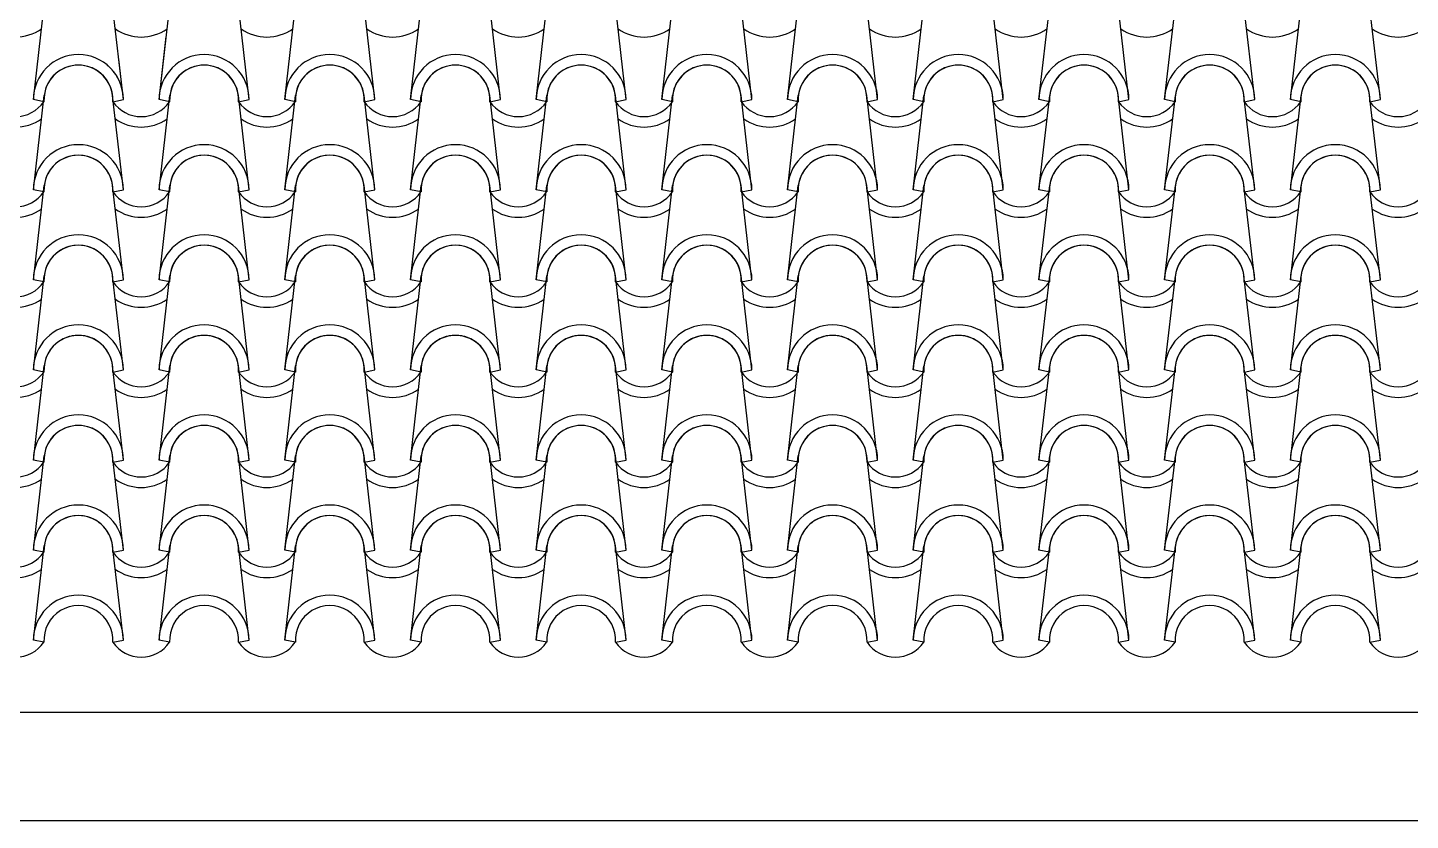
# Model space of a CAD drawing. Header units: millimetres. Extents: x -255 to 41745, y 236 to 29936.
# Drawn here: x 30378 to 32298, y 11760 to 12860 of the extents above; entities that cross this region are included whole.
import ezdxf

# ---------------------------------------------------------------- set-up
doc = ezdxf.new("R2010")
doc.units = ezdxf.units.MM
doc.layers.add('1', color=1, linetype='Continuous')
doc.layers.add('CALIDADES', color=7, linetype='Continuous')

# ---------------------------------------------------------------- blocks, each defined once
blk = doc.blocks.new('PP')
at = {"layer": '1'}
for p, q in [((-1458.5, -1162.5), (-1443.6, -1031.8)), ((-1333.5, -1162.5), (-1348.5, -1031.8)), ((-1284, -1162.5), (-1269.1, -1031.8)), ((-1159, -1162.5), (-1173.9, -1031.8)), ((-1109.5, -1162.5), (-1094.6, -1031.8)), ((-984.5, -1162.5), (-999.4, -1031.8)), ((-935, -1162.5), (-920.1, -1031.8)), ((-810, -1162.5), (-824.9, -1031.8)), ((-760.5, -1162.5), (-745.6, -1031.8)), ((-635.5, -1162.5), (-650.4, -1031.8)), ((-586, -1162.5), (-571.1, -1031.8)), ((-461, -1162.5), (-475.9, -1031.8)), ((-411.5, -1162.5), (-396.6, -1031.8)), ((-286.5, -1162.5), (-301.4, -1031.8)), ((-237, -1162.5), (-222.1, -1031.8)), ((-112, -1162.5), (-126.9, -1031.8)), ((-62.5, -1162.5), (-47.6, -1031.8)), ((62.5, -1162.5), (47.6, -1031.8)), ((112, -1162.5), (126.9, -1031.8)), ((237, -1162.5), (222.1, -1031.8)), ((286.5, -1162.5), (301.4, -1031.8)), ((411.5, -1162.5), (396.6, -1031.8)), ((-1284, -1162.5), (-1274, -1074.8)), ((-1333.5, -1162.5), (-1340, -1106.2)), ((-1458.5, -1287.5), (-1443.6, -1156.8)), ((-1443.9, -1165.4), (-1458.5, -1162.5)), ((-1443.9, -1165.4), (-1458.5, -1162.5)), ((-1333.5, -1287.5), (-1348.5, -1156.8)), ((-1333.5, -1287.5), (-1348.5, -1156.8)), ((-1348.2, -1165.4), (-1333.5, -1162.5)), ((-1348.2, -1165.4), (-1333.5, -1162.5)), ((-1348.2, -1165.4), (-1333.5, -1162.5)), ((-1348.2, -1165.4), (-1333.5, -1162.5)), ((-1284, -1287.5), (-1269.1, -1156.8)), ((-1284, -1287.5), (-1269.1, -1156.8)), ((-1269.4, -1165.4), (-1284, -1162.5)), ((-1269.4, -1165.4), (-1284, -1162.5)), ((-1269.4, -1165.4), (-1284, -1162.5)), ((-1269.4, -1165.4), (-1284, -1162.5)), ((-1159, -1287.5), (-1173.9, -1156.8)), ((-1173.7, -1165.4), (-1159, -1162.5)), ((-1173.7, -1165.4), (-1159, -1162.5)), ((-1109.5, -1287.5), (-1094.6, -1156.8)), ((-1094.8, -1165.4), (-1109.5, -1162.5)), ((-1094.8, -1165.4), (-1109.5, -1162.5)), ((-984.5, -1287.5), (-999.4, -1156.8)), ((-999.2, -1165.4), (-984.5, -1162.5)), ((-999.2, -1165.4), (-984.5, -1162.5)), ((-935, -1287.5), (-920.1, -1156.8)), ((-920.3, -1165.4), (-935, -1162.5)), ((-920.3, -1165.4), (-935, -1162.5)), ((-810, -1287.5), (-824.9, -1156.8)), ((-824.7, -1165.4), (-810, -1162.5)), ((-824.7, -1165.4), (-810, -1162.5)), ((-760.5, -1287.5), (-745.6, -1156.8)), ((-745.8, -1165.4), (-760.5, -1162.5)), ((-745.8, -1165.4), (-760.5, -1162.5)), ((-635.5, -1287.5), (-650.4, -1156.8)), ((-650.2, -1165.4), (-635.5, -1162.5)), ((-650.2, -1165.4), (-635.5, -1162.5)), ((-586, -1287.5), (-571.1, -1156.8)), ((-571.3, -1165.4), (-586, -1162.5)), ((-571.3, -1165.4), (-586, -1162.5)), ((-461, -1287.5), (-475.9, -1156.8)), ((-475.7, -1165.4), (-461, -1162.5)), ((-475.7, -1165.4), (-461, -1162.5)), ((-411.5, -1287.5), (-396.6, -1156.8)), ((-396.8, -1165.4), (-411.5, -1162.5)), ((-396.8, -1165.4), (-411.5, -1162.5)), ((-286.5, -1287.5), (-301.4, -1156.8)), ((-301.2, -1165.4), (-286.5, -1162.5)), ((-301.2, -1165.4), (-286.5, -1162.5)), ((-237, -1287.5), (-222.1, -1156.8)), ((-222.3, -1165.4), (-237, -1162.5)), ((-222.3, -1165.4), (-237, -1162.5)), ((-112, -1287.5), (-126.9, -1156.8)), ((-126.7, -1165.4), (-112, -1162.5)), ((-126.7, -1165.4), (-112, -1162.5)), ((-62.5, -1287.5), (-47.6, -1156.8)), ((-47.8, -1165.4), (-62.5, -1162.5)), ((-47.8, -1165.4), (-62.5, -1162.5)), ((62.5, -1287.5), (47.6, -1156.8)), ((47.8, -1165.4), (62.5, -1162.5)), ((47.8, -1165.4), (62.5, -1162.5)), ((112, -1287.5), (126.9, -1156.8)), ((126.7, -1165.4), (112, -1162.5)), ((126.7, -1165.4), (112, -1162.5)), ((237, -1287.5), (222.1, -1156.8)), ((222.3, -1165.4), (237, -1162.5)), ((222.3, -1165.4), (237, -1162.5)), ((286.5, -1287.5), (301.4, -1156.8)), ((301.2, -1165.4), (286.5, -1162.5)), ((301.2, -1165.4), (286.5, -1162.5)), ((411.5, -1287.5), (396.6, -1156.8)), ((396.8, -1165.4), (411.5, -1162.5)), ((396.8, -1165.4), (411.5, -1162.5)), ((-1458.5, -1412.5), (-1443.6, -1281.8)), ((-1333.5, -1412.5), (-1348.5, -1281.8)), ((-1333.5, -1412.5), (-1348.5, -1281.8)), ((-1284, -1412.5), (-1269.1, -1281.8)), ((-1284, -1412.5), (-1269.1, -1281.8)), ((-1159, -1412.5), (-1173.9, -1281.8)), ((-1109.5, -1412.5), (-1094.6, -1281.8)), ((-984.5, -1412.5), (-999.4, -1281.8)), ((-935, -1412.5), (-920.1, -1281.8)), ((-810, -1412.5), (-824.9, -1281.8)), ((-760.5, -1412.5), (-745.6, -1281.8)), ((-635.5, -1412.5), (-650.4, -1281.8)), ((-586, -1412.5), (-571.1, -1281.8)), ((-461, -1412.5), (-475.9, -1281.8)), ((-411.5, -1412.5), (-396.6, -1281.8)), ((-286.5, -1412.5), (-301.4, -1281.8)), ((-237, -1412.5), (-222.1, -1281.8)), ((-112, -1412.5), (-126.9, -1281.8)), ((-62.5, -1412.5), (-47.6, -1281.8)), ((62.5, -1412.5), (47.6, -1281.8)), ((112, -1412.5), (126.9, -1281.8)), ((237, -1412.5), (222.1, -1281.8)), ((286.5, -1412.5), (301.4, -1281.8)), ((411.5, -1412.5), (396.6, -1281.8)), ((-1443.9, -1290.4), (-1458.5, -1287.5)), ((-1443.9, -1290.4), (-1458.5, -1287.5)), ((-1348.2, -1290.4), (-1333.5, -1287.5)), ((-1348.2, -1290.4), (-1333.5, -1287.5)), ((-1348.2, -1290.4), (-1333.5, -1287.5)), ((-1348.2, -1290.4), (-1333.5, -1287.5)), ((-1269.4, -1290.4), (-1284, -1287.5)), ((-1269.4, -1290.4), (-1284, -1287.5)), ((-1269.4, -1290.4), (-1284, -1287.5)), ((-1269.4, -1290.4), (-1284, -1287.5)), ((-1173.7, -1290.4), (-1159, -1287.5)), ((-1173.7, -1290.4), (-1159, -1287.5)), ((-1094.8, -1290.4), (-1109.5, -1287.5)), ((-1094.8, -1290.4), (-1109.5, -1287.5)), ((-999.2, -1290.4), (-984.5, -1287.5)), ((-999.2, -1290.4), (-984.5, -1287.5)), ((-920.3, -1290.4), (-935, -1287.5)), ((-920.3, -1290.4), (-935, -1287.5)), ((-824.7, -1290.4), (-810, -1287.5)), ((-824.7, -1290.4), (-810, -1287.5)), ((-745.8, -1290.4), (-760.5, -1287.5)), ((-745.8, -1290.4), (-760.5, -1287.5)), ((-650.2, -1290.4), (-635.5, -1287.5)), ((-650.2, -1290.4), (-635.5, -1287.5)), ((-571.3, -1290.4), (-586, -1287.5)), ((-571.3, -1290.4), (-586, -1287.5)), ((-475.7, -1290.4), (-461, -1287.5)), ((-475.7, -1290.4), (-461, -1287.5)), ((-396.8, -1290.4), (-411.5, -1287.5)), ((-396.8, -1290.4), (-411.5, -1287.5)), ((-301.2, -1290.4), (-286.5, -1287.5)), ((-301.2, -1290.4), (-286.5, -1287.5)), ((-222.3, -1290.4), (-237, -1287.5)), ((-222.3, -1290.4), (-237, -1287.5)), ((-126.7, -1290.4), (-112, -1287.5)), ((-126.7, -1290.4), (-112, -1287.5)), ((-47.8, -1290.4), (-62.5, -1287.5)), ((-47.8, -1290.4), (-62.5, -1287.5)), ((47.8, -1290.4), (62.5, -1287.5)), ((47.8, -1290.4), (62.5, -1287.5)), ((126.7, -1290.4), (112, -1287.5)), ((126.7, -1290.4), (112, -1287.5)), ((222.3, -1290.4), (237, -1287.5)), ((222.3, -1290.4), (237, -1287.5)), ((301.2, -1290.4), (286.5, -1287.5)), ((301.2, -1290.4), (286.5, -1287.5)), ((396.8, -1290.4), (411.5, -1287.5)), ((396.8, -1290.4), (411.5, -1287.5)), ((-1458.5, -1537.5), (-1443.6, -1406.8)), ((-1443.9, -1415.4), (-1458.5, -1412.5)), ((-1443.9, -1415.4), (-1458.5, -1412.5)), ((-1333.5, -1537.5), (-1348.5, -1406.8)), ((-1333.5, -1537.5), (-1348.5, -1406.8)), ((-1348.2, -1415.4), (-1333.5, -1412.5)), ((-1348.2, -1415.4), (-1333.5, -1412.5)), ((-1348.2, -1415.4), (-1333.5, -1412.5)), ((-1348.2, -1415.4), (-1333.5, -1412.5)), ((-1284, -1537.5), (-1269.1, -1406.8)), ((-1284, -1537.5), (-1269.1, -1406.8)), ((-1269.4, -1415.4), (-1284, -1412.5)), ((-1269.4, -1415.4), (-1284, -1412.5)), ((-1269.4, -1415.4), (-1284, -1412.5)), ((-1269.4, -1415.4), (-1284, -1412.5)), ((-1159, -1537.5), (-1173.9, -1406.8)), ((-1173.7, -1415.4), (-1159, -1412.5)), ((-1173.7, -1415.4), (-1159, -1412.5)), ((-1109.5, -1537.5), (-1094.6, -1406.8)), ((-1094.8, -1415.4), (-1109.5, -1412.5)), ((-1094.8, -1415.4), (-1109.5, -1412.5)), ((-984.5, -1537.5), (-999.4, -1406.8)), ((-999.2, -1415.4), (-984.5, -1412.5)), ((-999.2, -1415.4), (-984.5, -1412.5)), ((-935, -1537.5), (-920.1, -1406.8)), ((-920.3, -1415.4), (-935, -1412.5)), ((-920.3, -1415.4), (-935, -1412.5)), ((-810, -1537.5), (-824.9, -1406.8)), ((-824.7, -1415.4), (-810, -1412.5)), ((-824.7, -1415.4), (-810, -1412.5)), ((-760.5, -1537.5), (-745.6, -1406.8)), ((-745.8, -1415.4), (-760.5, -1412.5)), ((-745.8, -1415.4), (-760.5, -1412.5)), ((-635.5, -1537.5), (-650.4, -1406.8)), ((-650.2, -1415.4), (-635.5, -1412.5)), ((-650.2, -1415.4), (-635.5, -1412.5)), ((-586, -1537.5), (-571.1, -1406.8)), ((-571.3, -1415.4), (-586, -1412.5)), ((-571.3, -1415.4), (-586, -1412.5)), ((-461, -1537.5), (-475.9, -1406.8)), ((-475.7, -1415.4), (-461, -1412.5)), ((-475.7, -1415.4), (-461, -1412.5)), ((-411.5, -1537.5), (-396.6, -1406.8)), ((-396.8, -1415.4), (-411.5, -1412.5)), ((-396.8, -1415.4), (-411.5, -1412.5)), ((-286.5, -1537.5), (-301.4, -1406.8)), ((-301.2, -1415.4), (-286.5, -1412.5)), ((-301.2, -1415.4), (-286.5, -1412.5)), ((-237, -1537.5), (-222.1, -1406.8)), ((-222.3, -1415.4), (-237, -1412.5)), ((-222.3, -1415.4), (-237, -1412.5)), ((-112, -1537.5), (-126.9, -1406.8)), ((-126.7, -1415.4), (-112, -1412.5)), ((-126.7, -1415.4), (-112, -1412.5)), ((-62.5, -1537.5), (-47.6, -1406.8)), ((-47.8, -1415.4), (-62.5, -1412.5)), ((-47.8, -1415.4), (-62.5, -1412.5)), ((62.5, -1537.5), (47.6, -1406.8)), ((47.8, -1415.4), (62.5, -1412.5)), ((47.8, -1415.4), (62.5, -1412.5)), ((112, -1537.5), (126.9, -1406.8)), ((126.7, -1415.4), (112, -1412.5)), ((126.7, -1415.4), (112, -1412.5)), ((237, -1537.5), (222.1, -1406.8)), ((222.3, -1415.4), (237, -1412.5)), ((222.3, -1415.4), (237, -1412.5)), ((286.5, -1537.5), (301.4, -1406.8)), ((301.2, -1415.4), (286.5, -1412.5)), ((301.2, -1415.4), (286.5, -1412.5)), ((411.5, -1537.5), (396.6, -1406.8)), ((396.8, -1415.4), (411.5, -1412.5)), ((396.8, -1415.4), (411.5, -1412.5)), ((-1458.5, -1662.5), (-1443.6, -1531.8)), ((-1333.5, -1662.5), (-1348.5, -1531.8)), ((-1333.5, -1662.5), (-1348.5, -1531.8)), ((-1284, -1662.5), (-1269.1, -1531.8)), ((-1284, -1662.5), (-1269.1, -1531.8)), ((-1159, -1662.5), (-1173.9, -1531.8)), ((-1109.5, -1662.5), (-1094.6, -1531.8)), ((-984.5, -1662.5), (-999.4, -1531.8)), ((-935, -1662.5), (-920.1, -1531.8)), ((-810, -1662.5), (-824.9, -1531.8)), ((-760.5, -1662.5), (-745.6, -1531.8)), ((-635.5, -1662.5), (-650.4, -1531.8)), ((-586, -1662.5), (-571.1, -1531.8)), ((-461, -1662.5), (-475.9, -1531.8)), ((-411.5, -1662.5), (-396.6, -1531.8)), ((-286.5, -1662.5), (-301.4, -1531.8)), ((-237, -1662.5), (-222.1, -1531.8)), ((-112, -1662.5), (-126.9, -1531.8)), ((-62.5, -1662.5), (-47.6, -1531.8)), ((62.5, -1662.5), (47.6, -1531.8)), ((112, -1662.5), (126.9, -1531.8)), ((237, -1662.5), (222.1, -1531.8)), ((286.5, -1662.5), (301.4, -1531.8)), ((411.5, -1662.5), (396.6, -1531.8)), ((-1443.9, -1540.4), (-1458.5, -1537.5)), ((-1443.9, -1540.4), (-1458.5, -1537.5)), ((-1348.2, -1540.4), (-1333.5, -1537.5)), ((-1348.2, -1540.4), (-1333.5, -1537.5)), ((-1348.2, -1540.4), (-1333.5, -1537.5)), ((-1348.2, -1540.4), (-1333.5, -1537.5)), ((-1269.4, -1540.4), (-1284, -1537.5)), ((-1269.4, -1540.4), (-1284, -1537.5)), ((-1269.4, -1540.4), (-1284, -1537.5)), ((-1269.4, -1540.4), (-1284, -1537.5)), ((-1173.7, -1540.4), (-1159, -1537.5)), ((-1173.7, -1540.4), (-1159, -1537.5)), ((-1094.8, -1540.4), (-1109.5, -1537.5)), ((-1094.8, -1540.4), (-1109.5, -1537.5)), ((-999.2, -1540.4), (-984.5, -1537.5)), ((-999.2, -1540.4), (-984.5, -1537.5)), ((-920.3, -1540.4), (-935, -1537.5)), ((-920.3, -1540.4), (-935, -1537.5)), ((-824.7, -1540.4), (-810, -1537.5)), ((-824.7, -1540.4), (-810, -1537.5)), ((-745.8, -1540.4), (-760.5, -1537.5)), ((-745.8, -1540.4), (-760.5, -1537.5)), ((-650.2, -1540.4), (-635.5, -1537.5)), ((-650.2, -1540.4), (-635.5, -1537.5)), ((-571.3, -1540.4), (-586, -1537.5)), ((-571.3, -1540.4), (-586, -1537.5)), ((-475.7, -1540.4), (-461, -1537.5)), ((-475.7, -1540.4), (-461, -1537.5)), ((-396.8, -1540.4), (-411.5, -1537.5)), ((-396.8, -1540.4), (-411.5, -1537.5)), ((-301.2, -1540.4), (-286.5, -1537.5)), ((-301.2, -1540.4), (-286.5, -1537.5)), ((-222.3, -1540.4), (-237, -1537.5)), ((-222.3, -1540.4), (-237, -1537.5)), ((-126.7, -1540.4), (-112, -1537.5)), ((-126.7, -1540.4), (-112, -1537.5)), ((-47.8, -1540.4), (-62.5, -1537.5)), ((-47.8, -1540.4), (-62.5, -1537.5)), ((47.8, -1540.4), (62.5, -1537.5)), ((47.8, -1540.4), (62.5, -1537.5)), ((126.7, -1540.4), (112, -1537.5)), ((126.7, -1540.4), (112, -1537.5)), ((222.3, -1540.4), (237, -1537.5)), ((222.3, -1540.4), (237, -1537.5)), ((301.2, -1540.4), (286.5, -1537.5)), ((301.2, -1540.4), (286.5, -1537.5)), ((396.8, -1540.4), (411.5, -1537.5)), ((396.8, -1540.4), (411.5, -1537.5)), ((-1458.5, -1787.5), (-1443.6, -1656.8)), ((-1443.9, -1665.4), (-1458.5, -1662.5)), ((-1443.9, -1665.4), (-1458.5, -1662.5)), ((-1333.5, -1787.5), (-1348.5, -1656.8)), ((-1333.5, -1787.5), (-1348.5, -1656.8)), ((-1348.2, -1665.4), (-1333.5, -1662.5)), ((-1348.2, -1665.4), (-1333.5, -1662.5)), ((-1348.2, -1665.4), (-1333.5, -1662.5)), ((-1348.2, -1665.4), (-1333.5, -1662.5)), ((-1284, -1787.5), (-1269.1, -1656.8)), ((-1284, -1787.5), (-1269.1, -1656.8)), ((-1269.4, -1665.4), (-1284, -1662.5)), ((-1269.4, -1665.4), (-1284, -1662.5)), ((-1269.4, -1665.4), (-1284, -1662.5)), ((-1269.4, -1665.4), (-1284, -1662.5)), ((-1159, -1787.5), (-1173.9, -1656.8)), ((-1173.7, -1665.4), (-1159, -1662.5)), ((-1173.7, -1665.4), (-1159, -1662.5)), ((-1109.5, -1787.5), (-1094.6, -1656.8)), ((-1094.8, -1665.4), (-1109.5, -1662.5)), ((-1094.8, -1665.4), (-1109.5, -1662.5)), ((-984.5, -1787.5), (-999.4, -1656.8)), ((-999.2, -1665.4), (-984.5, -1662.5)), ((-999.2, -1665.4), (-984.5, -1662.5)), ((-935, -1787.5), (-920.1, -1656.8)), ((-920.3, -1665.4), (-935, -1662.5)), ((-920.3, -1665.4), (-935, -1662.5)), ((-810, -1787.5), (-824.9, -1656.8)), ((-824.7, -1665.4), (-810, -1662.5)), ((-824.7, -1665.4), (-810, -1662.5)), ((-760.5, -1787.5), (-745.6, -1656.8)), ((-745.8, -1665.4), (-760.5, -1662.5)), ((-745.8, -1665.4), (-760.5, -1662.5)), ((-635.5, -1787.5), (-650.4, -1656.8)), ((-650.2, -1665.4), (-635.5, -1662.5)), ((-650.2, -1665.4), (-635.5, -1662.5)), ((-586, -1787.5), (-571.1, -1656.8)), ((-571.3, -1665.4), (-586, -1662.5)), ((-571.3, -1665.4), (-586, -1662.5)), ((-461, -1787.5), (-475.9, -1656.8)), ((-475.7, -1665.4), (-461, -1662.5)), ((-475.7, -1665.4), (-461, -1662.5)), ((-411.5, -1787.5), (-396.6, -1656.8)), ((-396.8, -1665.4), (-411.5, -1662.5)), ((-396.8, -1665.4), (-411.5, -1662.5)), ((-286.5, -1787.5), (-301.4, -1656.8)), ((-301.2, -1665.4), (-286.5, -1662.5)), ((-301.2, -1665.4), (-286.5, -1662.5)), ((-237, -1787.5), (-222.1, -1656.8)), ((-222.3, -1665.4), (-237, -1662.5)), ((-222.3, -1665.4), (-237, -1662.5)), ((-112, -1787.5), (-126.9, -1656.8)), ((-126.7, -1665.4), (-112, -1662.5)), ((-126.7, -1665.4), (-112, -1662.5)), ((-62.5, -1787.5), (-47.6, -1656.8)), ((-47.8, -1665.4), (-62.5, -1662.5)), ((-47.8, -1665.4), (-62.5, -1662.5)), ((62.5, -1787.5), (47.6, -1656.8)), ((47.8, -1665.4), (62.5, -1662.5)), ((47.8, -1665.4), (62.5, -1662.5)), ((112, -1787.5), (126.9, -1656.8)), ((126.7, -1665.4), (112, -1662.5)), ((126.7, -1665.4), (112, -1662.5)), ((237, -1787.5), (222.1, -1656.8)), ((222.3, -1665.4), (237, -1662.5)), ((222.3, -1665.4), (237, -1662.5)), ((286.5, -1787.5), (301.4, -1656.8)), ((301.2, -1665.4), (286.5, -1662.5)), ((301.2, -1665.4), (286.5, -1662.5)), ((411.5, -1787.5), (396.6, -1656.8)), ((396.8, -1665.4), (411.5, -1662.5)), ((396.8, -1665.4), (411.5, -1662.5)), ((-1458.5, -1912.5), (-1443.6, -1781.8)), ((-1333.5, -1912.5), (-1348.5, -1781.8)), ((-1333.5, -1912.5), (-1348.5, -1781.8)), ((-1284, -1912.5), (-1269.1, -1781.8)), ((-1284, -1912.5), (-1269.1, -1781.8)), ((-1159, -1912.5), (-1173.9, -1781.8)), ((-1109.5, -1912.5), (-1094.6, -1781.8)), ((-984.5, -1912.5), (-999.4, -1781.8)), ((-935, -1912.5), (-920.1, -1781.8)), ((-810, -1912.5), (-824.9, -1781.8)), ((-760.5, -1912.5), (-745.6, -1781.8)), ((-635.5, -1912.5), (-650.4, -1781.8)), ((-586, -1912.5), (-571.1, -1781.8)), ((-461, -1912.5), (-475.9, -1781.8)), ((-411.5, -1912.5), (-396.6, -1781.8)), ((-286.5, -1912.5), (-301.4, -1781.8)), ((-237, -1912.5), (-222.1, -1781.8)), ((-112, -1912.5), (-126.9, -1781.8)), ((-62.5, -1912.5), (-47.6, -1781.8)), ((62.5, -1912.5), (47.6, -1781.8)), ((112, -1912.5), (126.9, -1781.8)), ((237, -1912.5), (222.1, -1781.8)), ((286.5, -1912.5), (301.4, -1781.8)), ((411.5, -1912.5), (396.6, -1781.8)), ((-1443.9, -1790.4), (-1458.5, -1787.5)), ((-1443.9, -1790.4), (-1458.5, -1787.5)), ((-1348.2, -1790.4), (-1333.5, -1787.5)), ((-1348.2, -1790.4), (-1333.5, -1787.5)), ((-1348.2, -1790.4), (-1333.5, -1787.5)), ((-1348.2, -1790.4), (-1333.5, -1787.5)), ((-1269.4, -1790.4), (-1284, -1787.5)), ((-1269.4, -1790.4), (-1284, -1787.5)), ((-1269.4, -1790.4), (-1284, -1787.5)), ((-1269.4, -1790.4), (-1284, -1787.5)), ((-1173.7, -1790.4), (-1159, -1787.5)), ((-1173.7, -1790.4), (-1159, -1787.5)), ((-1094.8, -1790.4), (-1109.5, -1787.5)), ((-1094.8, -1790.4), (-1109.5, -1787.5)), ((-999.2, -1790.4), (-984.5, -1787.5)), ((-999.2, -1790.4), (-984.5, -1787.5)), ((-920.3, -1790.4), (-935, -1787.5)), ((-920.3, -1790.4), (-935, -1787.5)), ((-824.7, -1790.4), (-810, -1787.5)), ((-824.7, -1790.4), (-810, -1787.5)), ((-745.8, -1790.4), (-760.5, -1787.5)), ((-745.8, -1790.4), (-760.5, -1787.5)), ((-650.2, -1790.4), (-635.5, -1787.5)), ((-650.2, -1790.4), (-635.5, -1787.5)), ((-571.3, -1790.4), (-586, -1787.5)), ((-571.3, -1790.4), (-586, -1787.5)), ((-475.7, -1790.4), (-461, -1787.5)), ((-475.7, -1790.4), (-461, -1787.5)), ((-396.8, -1790.4), (-411.5, -1787.5)), ((-396.8, -1790.4), (-411.5, -1787.5)), ((-301.2, -1790.4), (-286.5, -1787.5)), ((-301.2, -1790.4), (-286.5, -1787.5)), ((-222.3, -1790.4), (-237, -1787.5)), ((-222.3, -1790.4), (-237, -1787.5)), ((-126.7, -1790.4), (-112, -1787.5)), ((-126.7, -1790.4), (-112, -1787.5)), ((-47.8, -1790.4), (-62.5, -1787.5)), ((-47.8, -1790.4), (-62.5, -1787.5)), ((47.8, -1790.4), (62.5, -1787.5)), ((47.8, -1790.4), (62.5, -1787.5)), ((126.7, -1790.4), (112, -1787.5)), ((126.7, -1790.4), (112, -1787.5)), ((222.3, -1790.4), (237, -1787.5)), ((222.3, -1790.4), (237, -1787.5)), ((301.2, -1790.4), (286.5, -1787.5)), ((301.2, -1790.4), (286.5, -1787.5)), ((396.8, -1790.4), (411.5, -1787.5)), ((396.8, -1790.4), (411.5, -1787.5)), ((-1443.9, -1915.4), (-1458.5, -1912.5)), ((-1348.2, -1915.4), (-1333.5, -1912.5)), ((-1348.2, -1915.4), (-1333.5, -1912.5)), ((-1269.4, -1915.4), (-1284, -1912.5)), ((-1269.4, -1915.4), (-1284, -1912.5)), ((-1173.7, -1915.4), (-1159, -1912.5)), ((-1094.8, -1915.4), (-1109.5, -1912.5)), ((-999.2, -1915.4), (-984.5, -1912.5)), ((-920.3, -1915.4), (-935, -1912.5)), ((-824.7, -1915.4), (-810, -1912.5)), ((-745.8, -1915.4), (-760.5, -1912.5)), ((-650.2, -1915.4), (-635.5, -1912.5)), ((-571.3, -1915.4), (-586, -1912.5)), ((-475.7, -1915.4), (-461, -1912.5)), ((-396.8, -1915.4), (-411.5, -1912.5)), ((-301.2, -1915.4), (-286.5, -1912.5)), ((-222.3, -1915.4), (-237, -1912.5)), ((-126.7, -1915.4), (-112, -1912.5)), ((-47.8, -1915.4), (-62.5, -1912.5)), ((47.8, -1915.4), (62.5, -1912.5)), ((126.7, -1915.4), (112, -1912.5)), ((222.3, -1915.4), (237, -1912.5)), ((301.2, -1915.4), (286.5, -1912.5)), ((396.8, -1915.4), (411.5, -1912.5))]:
    blk.add_line(p, q, dxfattribs=at)
for centre, radius, start, end in [((-1483.3, -1013.1), 62.5, 234.9308, 305.0692), ((-1308.8, -1013.1), 62.5, 234.9308, 305.0692), ((-1308.8, -1013.1), 62.5, 234.9308, 305.0692), ((-1134.3, -1013.1), 62.5, 234.9308, 305.0692), ((-1134.3, -1013.1), 62.5, 234.9308, 305.0692), ((-959.8, -1013.1), 62.5, 234.9308, 305.0692), ((-785.3, -1013.1), 62.5, 234.9308, 305.0692), ((-610.8, -1013.1), 62.5, 234.9308, 305.0692), ((-436.3, -1013.1), 62.5, 234.9308, 305.0692), ((-261.8, -1013.1), 62.5, 234.9308, 305.0692), ((-87.3, -1013.1), 62.5, 234.9308, 305.0692), ((87.2, -1013.1), 62.5, 234.9308, 305.0692), ((261.7, -1013.1), 62.5, 234.9308, 305.0692), ((436.2, -1013.1), 62.5, 234.9308, 305.0692), ((-1396, -1162.5), 62.5, 0, 180), ((-1396, -1162.5), 62.5, 0, 180), ((-1221.5, -1162.5), 62.5, 0, 180), ((-1221.5, -1162.5), 62.5, 0, 180), ((-1047, -1162.5), 62.5, 0, 180), ((-1047, -1162.5), 62.5, 0, 180), ((-872.5, -1162.5), 62.5, 0, 180), ((-872.5, -1162.5), 62.5, 0, 180), ((-698, -1162.5), 62.5, 0, 180), ((-698, -1162.5), 62.5, 0, 180), ((-523.5, -1162.5), 62.5, 0, 180), ((-523.5, -1162.5), 62.5, 0, 180), ((-349, -1162.5), 62.5, 0, 180), ((-349, -1162.5), 62.5, 0, 180), ((-174.5, -1162.5), 62.5, 0, 180), ((-174.5, -1162.5), 62.5, 0, 180), ((0, -1162.5), 62.5, 0, 180), ((0, -1162.5), 62.5, 0, 180), ((174.5, -1162.5), 62.5, 0, 180), ((174.5, -1162.5), 62.5, 0, 180), ((349, -1162.5), 62.5, 0, 180), ((349, -1162.5), 62.5, 0, 180), ((-1396, -1162.5), 47.9, 356.4887, 183.5113), ((-1396, -1162.5), 47.9, 356.4887, 183.5113), ((-1396, -1162.5), 47.9, 6.838, 173.162), ((-1396, -1162.5), 47.9, 6.838, 59.3952), ((-1396, -1162.5), 47.9, 356.4887, 59.3952), ((-1396, -1162.5), 47.9, 356.4887, 59.3952), ((-1396, -1162.5), 62.5, 0, 50.8029), ((-1396, -1162.5), 62.5, 0, 50.8029), ((-1221.5, -1162.5), 47.9, 356.4887, 183.5113), ((-1221.5, -1162.5), 47.9, 356.4887, 183.5113), ((-1221.5, -1162.5), 47.9, 6.838, 173.162), ((-1047, -1162.5), 47.9, 356.4887, 183.5113), ((-1047, -1162.5), 47.9, 356.4887, 183.5113), ((-1047, -1162.5), 47.9, 6.838, 173.162), ((-872.5, -1162.5), 47.9, 356.4887, 183.5113), ((-872.5, -1162.5), 47.9, 356.4887, 183.5113), ((-872.5, -1162.5), 47.9, 6.838, 173.162), ((-698, -1162.5), 47.9, 356.4887, 183.5113), ((-698, -1162.5), 47.9, 356.4887, 183.5113), ((-698, -1162.5), 47.9, 6.838, 173.162), ((-523.5, -1162.5), 47.9, 356.4887, 183.5113), ((-523.5, -1162.5), 47.9, 356.4887, 183.5113), ((-523.5, -1162.5), 47.9, 6.838, 173.162), ((-349, -1162.5), 47.9, 356.4887, 183.5113), ((-349, -1162.5), 47.9, 356.4887, 183.5113), ((-349, -1162.5), 47.9, 6.838, 173.162), ((-174.5, -1162.5), 47.9, 356.4887, 183.5113), ((-174.5, -1162.5), 47.9, 356.4887, 183.5113), ((-174.5, -1162.5), 47.9, 6.838, 173.162), ((0, -1162.5), 47.9, 356.4887, 183.5113), ((0, -1162.5), 47.9, 356.4887, 183.5113), ((0, -1162.5), 47.9, 6.838, 173.162), ((174.5, -1162.5), 47.9, 356.4887, 183.5113), ((174.5, -1162.5), 47.9, 356.4887, 183.5113), ((174.5, -1162.5), 47.9, 6.838, 173.162), ((349, -1162.5), 47.9, 356.4887, 183.5113), ((349, -1162.5), 47.9, 356.4887, 183.5113), ((349, -1162.5), 47.9, 6.838, 173.162), ((-1483.3, -1138.1), 47.9, 214.756, 325.244), ((-1483.3, -1138.1), 47.9, 214.756, 325.244), ((-1308.8, -1138.1), 47.9, 214.756, 325.244), ((-1308.8, -1138.1), 47.9, 214.756, 325.244), ((-1308.8, -1138.1), 47.9, 214.756, 325.244), ((-1308.8, -1138.1), 47.9, 214.756, 325.244), ((-1134.3, -1138.1), 47.9, 214.756, 325.244), ((-1134.3, -1138.1), 47.9, 214.756, 325.244), ((-959.8, -1138.1), 47.9, 214.756, 325.244), ((-959.8, -1138.1), 47.9, 214.756, 325.244), ((-785.3, -1138.1), 47.9, 214.756, 325.244), ((-785.3, -1138.1), 47.9, 214.756, 325.244), ((-610.8, -1138.1), 47.9, 214.756, 325.244), ((-610.8, -1138.1), 47.9, 214.756, 325.244), ((-436.3, -1138.1), 47.9, 214.756, 325.244), ((-436.3, -1138.1), 47.9, 214.756, 325.244), ((-261.8, -1138.1), 47.9, 214.756, 325.244), ((-261.8, -1138.1), 47.9, 214.756, 325.244), ((-87.3, -1138.1), 47.9, 214.756, 325.244), ((-87.3, -1138.1), 47.9, 214.756, 325.244), ((87.2, -1138.1), 47.9, 214.756, 325.244), ((87.2, -1138.1), 47.9, 214.756, 325.244), ((261.7, -1138.1), 47.9, 214.756, 325.244), ((261.7, -1138.1), 47.9, 214.756, 325.244), ((436.2, -1138.1), 47.9, 214.756, 325.244), ((436.2, -1138.1), 47.9, 214.756, 325.244), ((-1483.3, -1138.1), 62.5, 234.9308, 305.0692), ((-1308.8, -1138.1), 62.5, 234.9308, 305.0692), ((-1308.8, -1138.1), 62.5, 234.9308, 305.0692), ((-1134.3, -1138.1), 62.5, 234.9308, 305.0692), ((-959.8, -1138.1), 62.5, 234.9308, 305.0692), ((-785.3, -1138.1), 62.5, 234.9308, 305.0692), ((-610.8, -1138.1), 62.5, 234.9308, 305.0692), ((-436.3, -1138.1), 62.5, 234.9308, 305.0692), ((-261.8, -1138.1), 62.5, 234.9308, 305.0692), ((-87.3, -1138.1), 62.5, 234.9308, 305.0692), ((87.2, -1138.1), 62.5, 234.9308, 305.0692), ((261.7, -1138.1), 62.5, 234.9308, 305.0692), ((436.2, -1138.1), 62.5, 234.9308, 305.0692), ((-1396, -1287.5), 62.5, 0, 180), ((-1396, -1287.5), 62.5, 0, 180), ((-1221.5, -1287.5), 62.5, 0, 180), ((-1221.5, -1287.5), 62.5, 0, 180), ((-1047, -1287.5), 62.5, 0, 180), ((-1047, -1287.5), 62.5, 0, 180), ((-872.5, -1287.5), 62.5, 0, 180), ((-872.5, -1287.5), 62.5, 0, 180), ((-698, -1287.5), 62.5, 0, 180), ((-698, -1287.5), 62.5, 0, 180), ((-523.5, -1287.5), 62.5, 0, 180), ((-523.5, -1287.5), 62.5, 0, 180), ((-349, -1287.5), 62.5, 0, 180), ((-349, -1287.5), 62.5, 0, 180), ((-174.5, -1287.5), 62.5, 0, 180), ((-174.5, -1287.5), 62.5, 0, 180), ((0, -1287.5), 62.5, 0, 180), ((0, -1287.5), 62.5, 0, 180), ((174.5, -1287.5), 62.5, 0, 180), ((174.5, -1287.5), 62.5, 0, 180), ((349, -1287.5), 62.5, 0, 180), ((349, -1287.5), 62.5, 0, 180), ((-1396, -1287.5), 47.9, 356.4887, 183.5113), ((-1396, -1287.5), 47.9, 356.4887, 183.5113), ((-1396, -1287.5), 47.9, 6.838, 173.162), ((-1221.5, -1287.5), 47.9, 356.4887, 183.5113), ((-1221.5, -1287.5), 47.9, 356.4887, 183.5113), ((-1221.5, -1287.5), 47.9, 6.838, 173.162), ((-1047, -1287.5), 47.9, 356.4887, 183.5113), ((-1047, -1287.5), 47.9, 356.4887, 183.5113), ((-1047, -1287.5), 47.9, 6.838, 173.162), ((-872.5, -1287.5), 47.9, 356.4887, 183.5113), ((-872.5, -1287.5), 47.9, 356.4887, 183.5113), ((-872.5, -1287.5), 47.9, 6.838, 173.162), ((-698, -1287.5), 47.9, 356.4887, 183.5113), ((-698, -1287.5), 47.9, 356.4887, 183.5113), ((-698, -1287.5), 47.9, 6.838, 173.162), ((-523.5, -1287.5), 47.9, 356.4887, 183.5113), ((-523.5, -1287.5), 47.9, 356.4887, 183.5113), ((-523.5, -1287.5), 47.9, 6.838, 173.162), ((-349, -1287.5), 47.9, 356.4887, 183.5113), ((-349, -1287.5), 47.9, 356.4887, 183.5113), ((-349, -1287.5), 47.9, 6.838, 173.162), ((-174.5, -1287.5), 47.9, 356.4887, 183.5113), ((-174.5, -1287.5), 47.9, 356.4887, 183.5113), ((-174.5, -1287.5), 47.9, 6.838, 173.162), ((0, -1287.5), 47.9, 356.4887, 183.5113), ((0, -1287.5), 47.9, 356.4887, 183.5113), ((0, -1287.5), 47.9, 6.838, 173.162), ((174.5, -1287.5), 47.9, 356.4887, 183.5113), ((174.5, -1287.5), 47.9, 356.4887, 183.5113), ((174.5, -1287.5), 47.9, 6.838, 173.162), ((349, -1287.5), 47.9, 356.4887, 183.5113), ((349, -1287.5), 47.9, 356.4887, 183.5113), ((349, -1287.5), 47.9, 6.838, 173.162), ((-1483.3, -1263.1), 47.9, 214.756, 325.244), ((-1483.3, -1263.1), 47.9, 214.756, 325.244), ((-1308.8, -1263.1), 47.9, 214.756, 325.244), ((-1308.8, -1263.1), 47.9, 214.756, 325.244), ((-1308.8, -1263.1), 47.9, 214.756, 325.244), ((-1308.8, -1263.1), 47.9, 214.756, 325.244), ((-1134.3, -1263.1), 47.9, 214.756, 325.244), ((-1134.3, -1263.1), 47.9, 214.756, 325.244), ((-959.8, -1263.1), 47.9, 214.756, 325.244), ((-959.8, -1263.1), 47.9, 214.756, 325.244), ((-785.3, -1263.1), 47.9, 214.756, 325.244), ((-785.3, -1263.1), 47.9, 214.756, 325.244), ((-610.8, -1263.1), 47.9, 214.756, 325.244), ((-610.8, -1263.1), 47.9, 214.756, 325.244), ((-436.3, -1263.1), 47.9, 214.756, 325.244), ((-436.3, -1263.1), 47.9, 214.756, 325.244), ((-261.8, -1263.1), 47.9, 214.756, 325.244), ((-261.8, -1263.1), 47.9, 214.756, 325.244), ((-87.3, -1263.1), 47.9, 214.756, 325.244), ((-87.3, -1263.1), 47.9, 214.756, 325.244), ((87.2, -1263.1), 47.9, 214.756, 325.244), ((87.2, -1263.1), 47.9, 214.756, 325.244), ((261.7, -1263.1), 47.9, 214.756, 325.244), ((261.7, -1263.1), 47.9, 214.756, 325.244), ((436.2, -1263.1), 47.9, 214.756, 325.244), ((436.2, -1263.1), 47.9, 214.756, 325.244), ((-1483.3, -1263.1), 62.5, 234.9308, 305.0692), ((-1308.8, -1263.1), 62.5, 234.9308, 305.0692), ((-1308.8, -1263.1), 62.5, 234.9308, 305.0692), ((-1134.3, -1263.1), 62.5, 234.9308, 305.0692), ((-959.8, -1263.1), 62.5, 234.9308, 305.0692), ((-785.3, -1263.1), 62.5, 234.9308, 305.0692), ((-610.8, -1263.1), 62.5, 234.9308, 305.0692), ((-436.3, -1263.1), 62.5, 234.9308, 305.0692), ((-261.8, -1263.1), 62.5, 234.9308, 305.0692), ((-87.3, -1263.1), 62.5, 234.9308, 305.0692), ((87.2, -1263.1), 62.5, 234.9308, 305.0692), ((261.7, -1263.1), 62.5, 234.9308, 305.0692), ((436.2, -1263.1), 62.5, 234.9308, 305.0692), ((-1396, -1412.5), 62.5, 0, 180), ((-1396, -1412.5), 62.5, 0, 180), ((-1221.5, -1412.5), 62.5, 0, 180), ((-1221.5, -1412.5), 62.5, 0, 180), ((-1047, -1412.5), 62.5, 0, 180), ((-1047, -1412.5), 62.5, 0, 180), ((-872.5, -1412.5), 62.5, 0, 180), ((-872.5, -1412.5), 62.5, 0, 180), ((-698, -1412.5), 62.5, 0, 180), ((-698, -1412.5), 62.5, 0, 180), ((-523.5, -1412.5), 62.5, 0, 180), ((-523.5, -1412.5), 62.5, 0, 180), ((-349, -1412.5), 62.5, 0, 180), ((-349, -1412.5), 62.5, 0, 180), ((-174.5, -1412.5), 62.5, 0, 180), ((-174.5, -1412.5), 62.5, 0, 180), ((0, -1412.5), 62.5, 0, 180), ((0, -1412.5), 62.5, 0, 180), ((174.5, -1412.5), 62.5, 0, 180), ((174.5, -1412.5), 62.5, 0, 180), ((349, -1412.5), 62.5, 0, 180), ((349, -1412.5), 62.5, 0, 180), ((-1396, -1412.5), 47.9, 356.4887, 183.5113), ((-1396, -1412.5), 47.9, 356.4887, 183.5113), ((-1396, -1412.5), 47.9, 6.838, 173.162), ((-1221.5, -1412.5), 47.9, 356.4887, 183.5113), ((-1221.5, -1412.5), 47.9, 356.4887, 183.5113), ((-1221.5, -1412.5), 47.9, 6.838, 173.162), ((-1047, -1412.5), 47.9, 356.4887, 183.5113), ((-1047, -1412.5), 47.9, 356.4887, 183.5113), ((-1047, -1412.5), 47.9, 6.838, 173.162), ((-872.5, -1412.5), 47.9, 356.4887, 183.5113), ((-872.5, -1412.5), 47.9, 356.4887, 183.5113), ((-872.5, -1412.5), 47.9, 6.838, 173.162), ((-698, -1412.5), 47.9, 356.4887, 183.5113), ((-698, -1412.5), 47.9, 356.4887, 183.5113), ((-698, -1412.5), 47.9, 6.838, 173.162), ((-523.5, -1412.5), 47.9, 356.4887, 183.5113), ((-523.5, -1412.5), 47.9, 356.4887, 183.5113), ((-523.5, -1412.5), 47.9, 6.838, 173.162), ((-349, -1412.5), 47.9, 356.4887, 183.5113), ((-349, -1412.5), 47.9, 356.4887, 183.5113), ((-349, -1412.5), 47.9, 6.838, 173.162), ((-174.5, -1412.5), 47.9, 356.4887, 183.5113), ((-174.5, -1412.5), 47.9, 356.4887, 183.5113), ((-174.5, -1412.5), 47.9, 6.838, 173.162), ((0, -1412.5), 47.9, 356.4887, 183.5113), ((0, -1412.5), 47.9, 356.4887, 183.5113), ((0, -1412.5), 47.9, 6.838, 173.162), ((174.5, -1412.5), 47.9, 356.4887, 183.5113), ((174.5, -1412.5), 47.9, 356.4887, 183.5113), ((174.5, -1412.5), 47.9, 6.838, 173.162), ((349, -1412.5), 47.9, 356.4887, 183.5113), ((349, -1412.5), 47.9, 356.4887, 183.5113), ((349, -1412.5), 47.9, 6.838, 173.162), ((-1483.3, -1388.1), 47.9, 214.756, 325.244), ((-1483.3, -1388.1), 47.9, 214.756, 325.244), ((-1308.8, -1388.1), 47.9, 214.756, 325.244), ((-1308.8, -1388.1), 47.9, 214.756, 325.244), ((-1308.8, -1388.1), 47.9, 214.756, 325.244), ((-1308.8, -1388.1), 47.9, 214.756, 325.244), ((-1134.3, -1388.1), 47.9, 214.756, 325.244), ((-1134.3, -1388.1), 47.9, 214.756, 325.244), ((-959.8, -1388.1), 47.9, 214.756, 325.244), ((-959.8, -1388.1), 47.9, 214.756, 325.244), ((-785.3, -1388.1), 47.9, 214.756, 325.244), ((-785.3, -1388.1), 47.9, 214.756, 325.244), ((-610.8, -1388.1), 47.9, 214.756, 325.244), ((-610.8, -1388.1), 47.9, 214.756, 325.244), ((-436.3, -1388.1), 47.9, 214.756, 325.244), ((-436.3, -1388.1), 47.9, 214.756, 325.244), ((-261.8, -1388.1), 47.9, 214.756, 325.244), ((-261.8, -1388.1), 47.9, 214.756, 325.244), ((-87.3, -1388.1), 47.9, 214.756, 325.244), ((-87.3, -1388.1), 47.9, 214.756, 325.244), ((87.2, -1388.1), 47.9, 214.756, 325.244), ((87.2, -1388.1), 47.9, 214.756, 325.244), ((261.7, -1388.1), 47.9, 214.756, 325.244), ((261.7, -1388.1), 47.9, 214.756, 325.244), ((436.2, -1388.1), 47.9, 214.756, 325.244), ((436.2, -1388.1), 47.9, 214.756, 325.244), ((-1483.3, -1388.1), 62.5, 234.9308, 305.0692), ((-1308.8, -1388.1), 62.5, 234.9308, 305.0692), ((-1308.8, -1388.1), 62.5, 234.9308, 305.0692), ((-1134.3, -1388.1), 62.5, 234.9308, 305.0692), ((-959.8, -1388.1), 62.5, 234.9308, 305.0692), ((-785.3, -1388.1), 62.5, 234.9308, 305.0692), ((-610.8, -1388.1), 62.5, 234.9308, 305.0692), ((-436.3, -1388.1), 62.5, 234.9308, 305.0692), ((-261.8, -1388.1), 62.5, 234.9308, 305.0692), ((-87.3, -1388.1), 62.5, 234.9308, 305.0692), ((87.2, -1388.1), 62.5, 234.9308, 305.0692), ((261.7, -1388.1), 62.5, 234.9308, 305.0692), ((436.2, -1388.1), 62.5, 234.9308, 305.0692), ((-1396, -1537.5), 62.5, 0, 180), ((-1396, -1537.5), 62.5, 0, 180), ((-1221.5, -1537.5), 62.5, 0, 180), ((-1221.5, -1537.5), 62.5, 0, 180), ((-1047, -1537.5), 62.5, 0, 180), ((-1047, -1537.5), 62.5, 0, 180), ((-872.5, -1537.5), 62.5, 0, 180), ((-872.5, -1537.5), 62.5, 0, 180), ((-698, -1537.5), 62.5, 0, 180), ((-698, -1537.5), 62.5, 0, 180), ((-523.5, -1537.5), 62.5, 0, 180), ((-523.5, -1537.5), 62.5, 0, 180), ((-349, -1537.5), 62.5, 0, 180), ((-349, -1537.5), 62.5, 0, 180), ((-174.5, -1537.5), 62.5, 0, 180), ((-174.5, -1537.5), 62.5, 0, 180), ((0, -1537.5), 62.5, 0, 180), ((0, -1537.5), 62.5, 0, 180), ((174.5, -1537.5), 62.5, 0, 180), ((174.5, -1537.5), 62.5, 0, 180), ((349, -1537.5), 62.5, 0, 180), ((349, -1537.5), 62.5, 0, 180), ((-1396, -1537.5), 47.9, 356.4887, 183.5113), ((-1396, -1537.5), 47.9, 356.4887, 183.5113), ((-1396, -1537.5), 47.9, 6.838, 173.162), ((-1221.5, -1537.5), 47.9, 356.4887, 183.5113), ((-1221.5, -1537.5), 47.9, 356.4887, 183.5113), ((-1221.5, -1537.5), 47.9, 6.838, 173.162), ((-1047, -1537.5), 47.9, 356.4887, 183.5113), ((-1047, -1537.5), 47.9, 356.4887, 183.5113), ((-1047, -1537.5), 47.9, 6.838, 173.162), ((-872.5, -1537.5), 47.9, 356.4887, 183.5113), ((-872.5, -1537.5), 47.9, 356.4887, 183.5113), ((-872.5, -1537.5), 47.9, 6.838, 173.162), ((-698, -1537.5), 47.9, 356.4887, 183.5113), ((-698, -1537.5), 47.9, 356.4887, 183.5113), ((-698, -1537.5), 47.9, 6.838, 173.162), ((-523.5, -1537.5), 47.9, 356.4887, 183.5113), ((-523.5, -1537.5), 47.9, 356.4887, 183.5113), ((-523.5, -1537.5), 47.9, 6.838, 173.162), ((-349, -1537.5), 47.9, 356.4887, 183.5113), ((-349, -1537.5), 47.9, 356.4887, 183.5113), ((-349, -1537.5), 47.9, 6.838, 173.162), ((-174.5, -1537.5), 47.9, 356.4887, 183.5113), ((-174.5, -1537.5), 47.9, 356.4887, 183.5113), ((-174.5, -1537.5), 47.9, 6.838, 173.162), ((0, -1537.5), 47.9, 356.4887, 183.5113), ((0, -1537.5), 47.9, 356.4887, 183.5113), ((0, -1537.5), 47.9, 6.838, 173.162), ((174.5, -1537.5), 47.9, 356.4887, 183.5113), ((174.5, -1537.5), 47.9, 356.4887, 183.5113), ((174.5, -1537.5), 47.9, 6.838, 173.162), ((349, -1537.5), 47.9, 356.4887, 183.5113), ((349, -1537.5), 47.9, 356.4887, 183.5113), ((349, -1537.5), 47.9, 6.838, 173.162), ((-1483.3, -1513.1), 47.9, 214.756, 325.244), ((-1483.3, -1513.1), 47.9, 214.756, 325.244), ((-1308.8, -1513.1), 47.9, 214.756, 325.244), ((-1308.8, -1513.1), 47.9, 214.756, 325.244), ((-1308.8, -1513.1), 47.9, 214.756, 325.244), ((-1308.8, -1513.1), 47.9, 214.756, 325.244), ((-1134.3, -1513.1), 47.9, 214.756, 325.244), ((-1134.3, -1513.1), 47.9, 214.756, 325.244), ((-959.8, -1513.1), 47.9, 214.756, 325.244), ((-959.8, -1513.1), 47.9, 214.756, 325.244), ((-785.3, -1513.1), 47.9, 214.756, 325.244), ((-785.3, -1513.1), 47.9, 214.756, 325.244), ((-610.8, -1513.1), 47.9, 214.756, 325.244), ((-610.8, -1513.1), 47.9, 214.756, 325.244), ((-436.3, -1513.1), 47.9, 214.756, 325.244), ((-436.3, -1513.1), 47.9, 214.756, 325.244), ((-261.8, -1513.1), 47.9, 214.756, 325.244), ((-261.8, -1513.1), 47.9, 214.756, 325.244), ((-87.3, -1513.1), 47.9, 214.756, 325.244), ((-87.3, -1513.1), 47.9, 214.756, 325.244), ((87.2, -1513.1), 47.9, 214.756, 325.244), ((87.2, -1513.1), 47.9, 214.756, 325.244), ((261.7, -1513.1), 47.9, 214.756, 325.244), ((261.7, -1513.1), 47.9, 214.756, 325.244), ((436.2, -1513.1), 47.9, 214.756, 325.244), ((436.2, -1513.1), 47.9, 214.756, 325.244), ((-1483.3, -1513.1), 62.5, 234.9308, 305.0692), ((-1308.8, -1513.1), 62.5, 234.9308, 305.0692), ((-1308.8, -1513.1), 62.5, 234.9308, 305.0692), ((-1134.3, -1513.1), 62.5, 234.9308, 305.0692), ((-959.8, -1513.1), 62.5, 234.9308, 305.0692), ((-785.3, -1513.1), 62.5, 234.9308, 305.0692), ((-610.8, -1513.1), 62.5, 234.9308, 305.0692), ((-436.3, -1513.1), 62.5, 234.9308, 305.0692), ((-261.8, -1513.1), 62.5, 234.9308, 305.0692), ((-87.3, -1513.1), 62.5, 234.9308, 305.0692), ((87.2, -1513.1), 62.5, 234.9308, 305.0692), ((261.7, -1513.1), 62.5, 234.9308, 305.0692), ((436.2, -1513.1), 62.5, 234.9308, 305.0692), ((-1396, -1662.5), 62.5, 0, 180), ((-1396, -1662.5), 62.5, 0, 180), ((-1221.5, -1662.5), 62.5, 0, 180), ((-1221.5, -1662.5), 62.5, 0, 180), ((-1047, -1662.5), 62.5, 0, 180), ((-1047, -1662.5), 62.5, 0, 180), ((-872.5, -1662.5), 62.5, 0, 180), ((-872.5, -1662.5), 62.5, 0, 180), ((-698, -1662.5), 62.5, 0, 180), ((-698, -1662.5), 62.5, 0, 180), ((-523.5, -1662.5), 62.5, 0, 180), ((-523.5, -1662.5), 62.5, 0, 180), ((-349, -1662.5), 62.5, 0, 180), ((-349, -1662.5), 62.5, 0, 180), ((-174.5, -1662.5), 62.5, 0, 180), ((-174.5, -1662.5), 62.5, 0, 180), ((0, -1662.5), 62.5, 0, 180), ((0, -1662.5), 62.5, 0, 180), ((174.5, -1662.5), 62.5, 0, 180), ((174.5, -1662.5), 62.5, 0, 180), ((349, -1662.5), 62.5, 0, 180), ((349, -1662.5), 62.5, 0, 180), ((-1396, -1662.5), 47.9, 356.4887, 183.5113), ((-1396, -1662.5), 47.9, 356.4887, 183.5113), ((-1396, -1662.5), 47.9, 6.838, 173.162), ((-1221.5, -1662.5), 47.9, 356.4887, 183.5113), ((-1221.5, -1662.5), 47.9, 356.4887, 183.5113), ((-1221.5, -1662.5), 47.9, 6.838, 173.162), ((-1047, -1662.5), 47.9, 356.4887, 183.5113), ((-1047, -1662.5), 47.9, 356.4887, 183.5113), ((-1047, -1662.5), 47.9, 6.838, 173.162), ((-872.5, -1662.5), 47.9, 356.4887, 183.5113), ((-872.5, -1662.5), 47.9, 356.4887, 183.5113), ((-872.5, -1662.5), 47.9, 6.838, 173.162), ((-698, -1662.5), 47.9, 356.4887, 183.5113), ((-698, -1662.5), 47.9, 356.4887, 183.5113), ((-698, -1662.5), 47.9, 6.838, 173.162), ((-523.5, -1662.5), 47.9, 356.4887, 183.5113), ((-523.5, -1662.5), 47.9, 356.4887, 183.5113), ((-523.5, -1662.5), 47.9, 6.838, 173.162), ((-349, -1662.5), 47.9, 356.4887, 183.5113), ((-349, -1662.5), 47.9, 356.4887, 183.5113), ((-349, -1662.5), 47.9, 6.838, 173.162), ((-174.5, -1662.5), 47.9, 356.4887, 183.5113), ((-174.5, -1662.5), 47.9, 356.4887, 183.5113), ((-174.5, -1662.5), 47.9, 6.838, 173.162), ((0, -1662.5), 47.9, 356.4887, 183.5113), ((0, -1662.5), 47.9, 356.4887, 183.5113), ((0, -1662.5), 47.9, 6.838, 173.162), ((174.5, -1662.5), 47.9, 356.4887, 183.5113), ((174.5, -1662.5), 47.9, 356.4887, 183.5113), ((174.5, -1662.5), 47.9, 6.838, 173.162), ((349, -1662.5), 47.9, 356.4887, 183.5113), ((349, -1662.5), 47.9, 356.4887, 183.5113), ((349, -1662.5), 47.9, 6.838, 173.162), ((-1483.3, -1638.1), 47.9, 214.756, 325.244), ((-1483.3, -1638.1), 47.9, 214.756, 325.244), ((-1308.8, -1638.1), 47.9, 214.756, 325.244), ((-1308.8, -1638.1), 47.9, 214.756, 325.244), ((-1308.8, -1638.1), 47.9, 214.756, 325.244), ((-1308.8, -1638.1), 47.9, 214.756, 325.244), ((-1134.3, -1638.1), 47.9, 214.756, 325.244), ((-1134.3, -1638.1), 47.9, 214.756, 325.244), ((-959.8, -1638.1), 47.9, 214.756, 325.244), ((-959.8, -1638.1), 47.9, 214.756, 325.244), ((-785.3, -1638.1), 47.9, 214.756, 325.244), ((-785.3, -1638.1), 47.9, 214.756, 325.244), ((-610.8, -1638.1), 47.9, 214.756, 325.244), ((-610.8, -1638.1), 47.9, 214.756, 325.244), ((-436.3, -1638.1), 47.9, 214.756, 325.244), ((-436.3, -1638.1), 47.9, 214.756, 325.244), ((-261.8, -1638.1), 47.9, 214.756, 325.244), ((-261.8, -1638.1), 47.9, 214.756, 325.244), ((-87.3, -1638.1), 47.9, 214.756, 325.244), ((-87.3, -1638.1), 47.9, 214.756, 325.244), ((87.2, -1638.1), 47.9, 214.756, 325.244), ((87.2, -1638.1), 47.9, 214.756, 325.244), ((261.7, -1638.1), 47.9, 214.756, 325.244), ((261.7, -1638.1), 47.9, 214.756, 325.244), ((436.2, -1638.1), 47.9, 214.756, 325.244), ((436.2, -1638.1), 47.9, 214.756, 325.244), ((-1483.3, -1638.1), 62.5, 234.9308, 305.0692), ((-1308.8, -1638.1), 62.5, 234.9308, 305.0692), ((-1308.8, -1638.1), 62.5, 234.9308, 305.0692), ((-1134.3, -1638.1), 62.5, 234.9308, 305.0692), ((-959.8, -1638.1), 62.5, 234.9308, 305.0692), ((-785.3, -1638.1), 62.5, 234.9308, 305.0692), ((-610.8, -1638.1), 62.5, 234.9308, 305.0692), ((-436.3, -1638.1), 62.5, 234.9308, 305.0692), ((-261.8, -1638.1), 62.5, 234.9308, 305.0692), ((-87.3, -1638.1), 62.5, 234.9308, 305.0692), ((87.2, -1638.1), 62.5, 234.9308, 305.0692), ((261.7, -1638.1), 62.5, 234.9308, 305.0692), ((436.2, -1638.1), 62.5, 234.9308, 305.0692), ((-1396, -1787.5), 62.5, 0, 180), ((-1396, -1787.5), 62.5, 0, 180), ((-1221.5, -1787.5), 62.5, 0, 180), ((-1221.5, -1787.5), 62.5, 0, 180), ((-1047, -1787.5), 62.5, 0, 180), ((-1047, -1787.5), 62.5, 0, 180), ((-872.5, -1787.5), 62.5, 0, 180), ((-872.5, -1787.5), 62.5, 0, 180), ((-698, -1787.5), 62.5, 0, 180), ((-698, -1787.5), 62.5, 0, 180), ((-523.5, -1787.5), 62.5, 0, 180), ((-523.5, -1787.5), 62.5, 0, 180), ((-349, -1787.5), 62.5, 0, 180), ((-349, -1787.5), 62.5, 0, 180), ((-174.5, -1787.5), 62.5, 0, 180), ((-174.5, -1787.5), 62.5, 0, 180), ((0, -1787.5), 62.5, 0, 180), ((0, -1787.5), 62.5, 0, 180), ((174.5, -1787.5), 62.5, 0, 180), ((174.5, -1787.5), 62.5, 0, 180), ((349, -1787.5), 62.5, 0, 180), ((349, -1787.5), 62.5, 0, 180), ((-1396, -1787.5), 47.9, 356.4887, 183.5113), ((-1396, -1787.5), 47.9, 356.4887, 183.5113), ((-1396, -1787.5), 47.9, 6.838, 173.162), ((-1221.5, -1787.5), 47.9, 356.4887, 183.5113), ((-1221.5, -1787.5), 47.9, 356.4887, 183.5113), ((-1221.5, -1787.5), 47.9, 6.838, 173.162), ((-1047, -1787.5), 47.9, 356.4887, 183.5113), ((-1047, -1787.5), 47.9, 356.4887, 183.5113), ((-1047, -1787.5), 47.9, 6.838, 173.162), ((-872.5, -1787.5), 47.9, 356.4887, 183.5113), ((-872.5, -1787.5), 47.9, 356.4887, 183.5113), ((-872.5, -1787.5), 47.9, 6.838, 173.162), ((-698, -1787.5), 47.9, 356.4887, 183.5113), ((-698, -1787.5), 47.9, 356.4887, 183.5113), ((-698, -1787.5), 47.9, 6.838, 173.162), ((-523.5, -1787.5), 47.9, 356.4887, 183.5113), ((-523.5, -1787.5), 47.9, 356.4887, 183.5113), ((-523.5, -1787.5), 47.9, 6.838, 173.162), ((-349, -1787.5), 47.9, 356.4887, 183.5113), ((-349, -1787.5), 47.9, 356.4887, 183.5113), ((-349, -1787.5), 47.9, 6.838, 173.162), ((-174.5, -1787.5), 47.9, 356.4887, 183.5113), ((-174.5, -1787.5), 47.9, 356.4887, 183.5113), ((-174.5, -1787.5), 47.9, 6.838, 173.162), ((0, -1787.5), 47.9, 356.4887, 183.5113), ((0, -1787.5), 47.9, 356.4887, 183.5113), ((0, -1787.5), 47.9, 6.838, 173.162), ((174.5, -1787.5), 47.9, 356.4887, 183.5113), ((174.5, -1787.5), 47.9, 356.4887, 183.5113), ((174.5, -1787.5), 47.9, 6.838, 173.162), ((349, -1787.5), 47.9, 356.4887, 183.5113), ((349, -1787.5), 47.9, 356.4887, 183.5113), ((349, -1787.5), 47.9, 6.838, 173.162), ((-1483.3, -1763.1), 47.9, 214.756, 325.244), ((-1483.3, -1763.1), 47.9, 214.756, 325.244), ((-1308.8, -1763.1), 47.9, 214.756, 325.244), ((-1308.8, -1763.1), 47.9, 214.756, 325.244), ((-1308.8, -1763.1), 47.9, 214.756, 325.244), ((-1308.8, -1763.1), 47.9, 214.756, 325.244), ((-1134.3, -1763.1), 47.9, 214.756, 325.244), ((-1134.3, -1763.1), 47.9, 214.756, 325.244), ((-959.8, -1763.1), 47.9, 214.756, 325.244), ((-959.8, -1763.1), 47.9, 214.756, 325.244), ((-785.3, -1763.1), 47.9, 214.756, 325.244), ((-785.3, -1763.1), 47.9, 214.756, 325.244), ((-610.8, -1763.1), 47.9, 214.756, 325.244), ((-610.8, -1763.1), 47.9, 214.756, 325.244), ((-436.3, -1763.1), 47.9, 214.756, 325.244), ((-436.3, -1763.1), 47.9, 214.756, 325.244), ((-261.8, -1763.1), 47.9, 214.756, 325.244), ((-261.8, -1763.1), 47.9, 214.756, 325.244), ((-87.3, -1763.1), 47.9, 214.756, 325.244), ((-87.3, -1763.1), 47.9, 214.756, 325.244), ((87.2, -1763.1), 47.9, 214.756, 325.244), ((87.2, -1763.1), 47.9, 214.756, 325.244), ((261.7, -1763.1), 47.9, 214.756, 325.244), ((261.7, -1763.1), 47.9, 214.756, 325.244), ((436.2, -1763.1), 47.9, 214.756, 325.244), ((436.2, -1763.1), 47.9, 214.756, 325.244), ((-1483.3, -1763.1), 62.5, 234.9308, 305.0692), ((-1308.8, -1763.1), 62.5, 234.9308, 305.0692), ((-1308.8, -1763.1), 62.5, 234.9308, 305.0692), ((-1134.3, -1763.1), 62.5, 234.9308, 305.0692), ((-959.8, -1763.1), 62.5, 234.9308, 305.0692), ((-785.3, -1763.1), 62.5, 234.9308, 305.0692), ((-610.8, -1763.1), 62.5, 234.9308, 305.0692), ((-436.3, -1763.1), 62.5, 234.9308, 305.0692), ((-261.8, -1763.1), 62.5, 234.9308, 305.0692), ((-87.3, -1763.1), 62.5, 234.9308, 305.0692), ((87.2, -1763.1), 62.5, 234.9308, 305.0692), ((261.7, -1763.1), 62.5, 234.9308, 305.0692), ((436.2, -1763.1), 62.5, 234.9308, 305.0692), ((-1396, -1912.5), 62.5, 0, 180), ((-1221.5, -1912.5), 62.5, 0, 180), ((-1047, -1912.5), 62.5, 0, 180), ((-872.5, -1912.5), 62.5, 0, 180), ((-698, -1912.5), 62.5, 0, 180), ((-523.5, -1912.5), 62.5, 0, 180), ((-349, -1912.5), 62.5, 0, 180), ((-174.5, -1912.5), 62.5, 0, 180), ((0, -1912.5), 62.5, 0, 180), ((174.5, -1912.5), 62.5, 0, 180), ((349, -1912.5), 62.5, 0, 180), ((-1396, -1912.5), 47.9, 356.4887, 183.5113), ((-1221.5, -1912.5), 47.9, 356.4887, 183.5113), ((-1047, -1912.5), 47.9, 356.4887, 183.5113), ((-872.5, -1912.5), 47.9, 356.4887, 183.5113), ((-698, -1912.5), 47.9, 356.4887, 183.5113), ((-523.5, -1912.5), 47.9, 356.4887, 183.5113), ((-349, -1912.5), 47.9, 356.4887, 183.5113), ((-174.5, -1912.5), 47.9, 356.4887, 183.5113), ((0, -1912.5), 47.9, 356.4887, 183.5113), ((174.5, -1912.5), 47.9, 356.4887, 183.5113), ((349, -1912.5), 47.9, 356.4887, 183.5113), ((-1483.3, -1888.1), 47.9, 214.756, 325.244), ((-1308.8, -1888.1), 47.9, 214.756, 325.244), ((-1308.8, -1888.1), 47.9, 214.756, 325.244), ((-1134.3, -1888.1), 47.9, 214.756, 325.244), ((-959.8, -1888.1), 47.9, 214.756, 325.244), ((-785.3, -1888.1), 47.9, 214.756, 325.244), ((-610.8, -1888.1), 47.9, 214.756, 325.244), ((-436.3, -1888.1), 47.9, 214.756, 325.244), ((-261.8, -1888.1), 47.9, 214.756, 325.244), ((-87.3, -1888.1), 47.9, 214.756, 325.244), ((87.2, -1888.1), 47.9, 214.756, 325.244), ((261.7, -1888.1), 47.9, 214.756, 325.244), ((436.2, -1888.1), 47.9, 214.756, 325.244)]:
    blk.add_arc(centre, radius, start, end, dxfattribs=at)

msp = doc.modelspace()

# ---------------------------------------------------------------- linework, layer by layer
at = {"layer": 'CALIDADES'}
for p, q in [((25469.9, 11910.3), (38219.9, 11910.3)), ((25582.1, 11760.3), (38107.6, 11760.3))]:
    msp.add_line(p, q, dxfattribs=at)

# ---------------------------------------------------------------- block references
msp.add_blockref('PP', (31844.9, 13922.8), dxfattribs=at)

doc.saveas('drawing.dxf')
